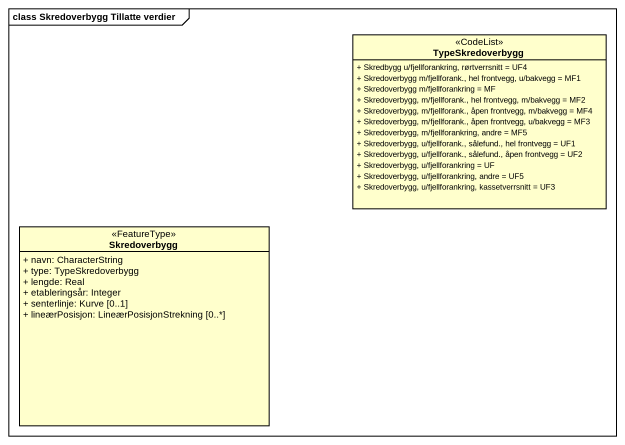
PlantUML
@startuml
mainframe class Skredoverbygg Tillatte verdier
hide circle
hide empty members
skinparam classAttributeIconSize 0
class TypeSkredoverbygg <<CodeList>> {
  + Skredbygg u/fjellforankring, rørtverrsnitt = UF4
  + Skredoverbygg m/fjellforank., hel frontvegg, u/bakvegg = MF1
  + Skredoverbygg m/fjellforankring = MF
  + Skredoverbygg, m/fjellforank., hel frontvegg, m/bakvegg = MF2
  + Skredoverbygg, m/fjellforank., åpen frontvegg, m/bakvegg = MF4
  + Skredoverbygg, m/fjellforank., åpen frontvegg, u/bakvegg = MF3
  + Skredoverbygg, m/fjellforankring, andre = MF5
  + Skredoverbygg, u/fjellforank., sålefund., hel frontvegg = UF1
  + Skredoverbygg, u/fjellforank., sålefund., åpen frontvegg = UF2
  + Skredoverbygg, u/fjellforankring = UF
  + Skredoverbygg, u/fjellforankring, andre = UF5
  + Skredoverbygg, u/fjellforankring, kassetverrsnitt = UF3
}
class Skredoverbygg <<FeatureType>> {
  + navn: CharacterString
  + type: TypeSkredoverbygg
  + lengde: Real
  + etableringsår: Integer
  + senterlinje: Kurve [0..1]
  + lineærPosisjon: LineærPosisjonStrekning [0..*]
}
@enduml
